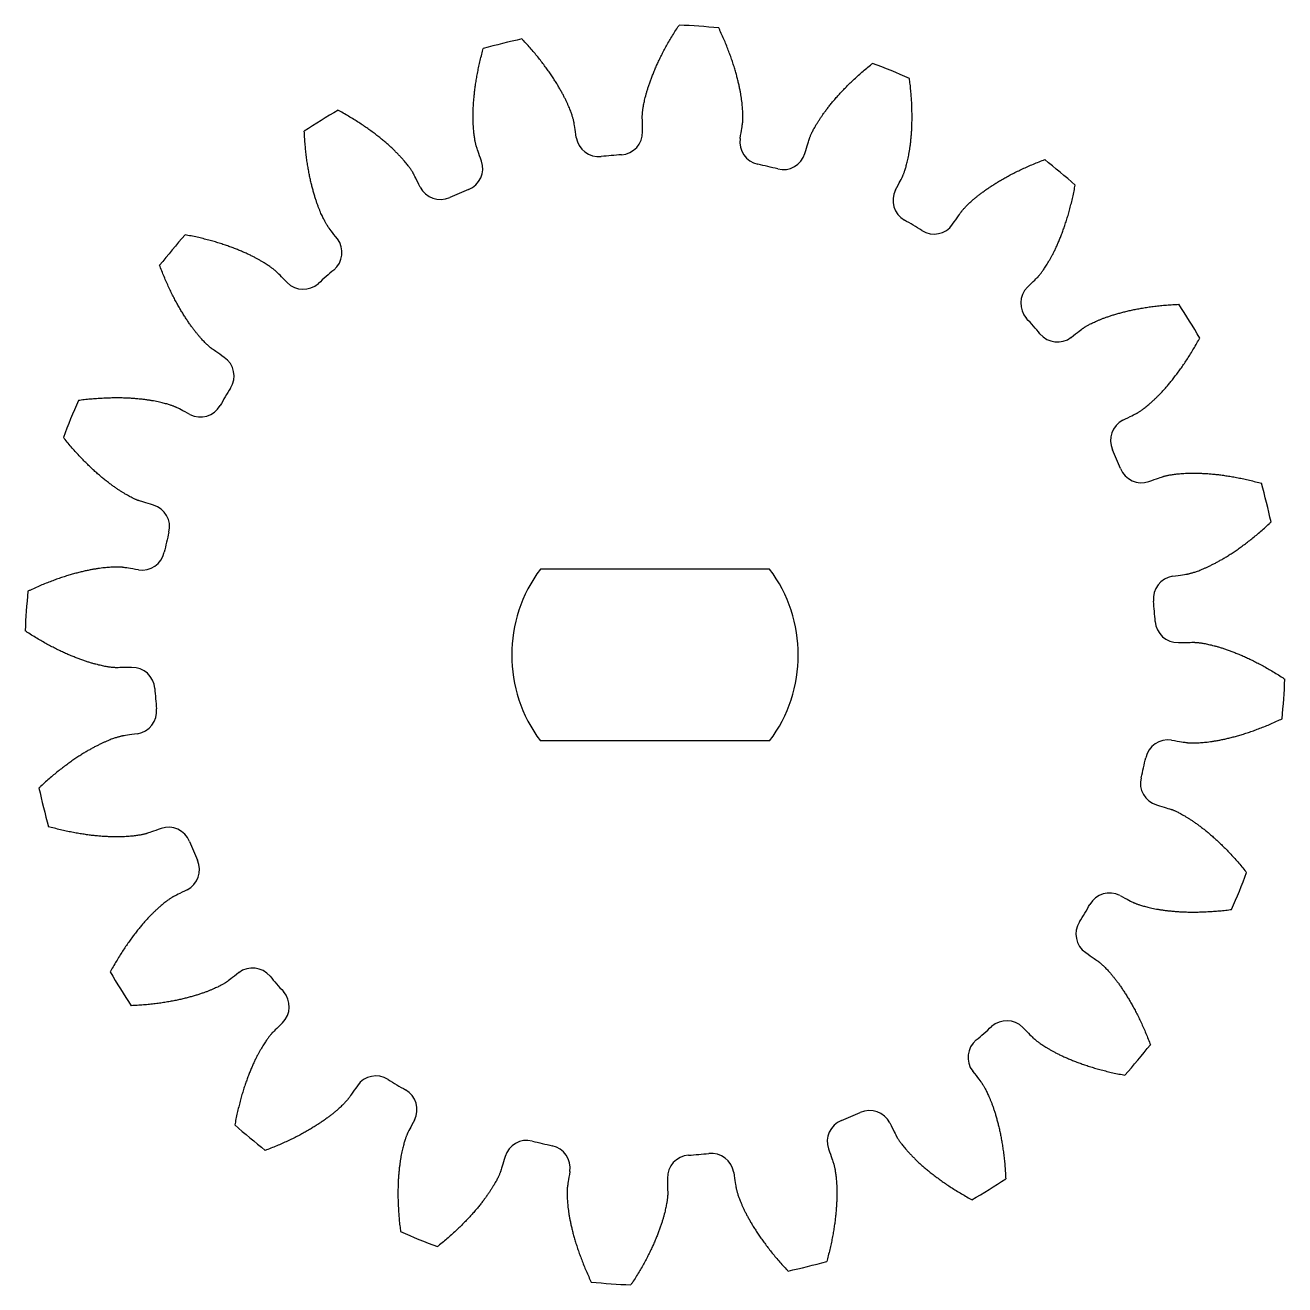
# Model space of a CAD drawing. Extents: x 137 to 246, y 43 to 176.
# Drawn here: x 137.12 to 159.1, y 153.41 to 175.39 of the extents above; entities that cross this region are included whole.
import ezdxf

# ---------------------------------------------------------------- set-up
doc = ezdxf.new("R2010")
doc.units = 0
doc.header["$LTSCALE"] = 12.7
doc.layers.add('VISIBLE', color=7, linetype='CONTINUOUS')

msp = doc.modelspace()

# ---------------------------------------------------------------- linework, layer by layer
at = {"layer": 'VISIBLE'}
for p, q in [((150.109, 165.9), (146.109, 165.9)), ((150.109, 162.9), (146.109, 162.9))]:
    msp.add_line(p, q, dxfattribs=at)
for centre, radius, start, end in [((148.109, 164.4), 11, 84.1909, 87.8091), ((148.109, 164.4), 11, 102.1909, 105.8091), ((148.109, 164.4), 11, 66.1909, 69.8091), ((148.109, 164.4), 11, 120.1909, 123.8091), ((147.497, 173.525), 0.396, 273.837, 1.3729), ((147.127, 173.493), 0.396, 188.6271, 276.163), ((149.985, 173.352), 0.396, 170.6271, 258.163), ((144.707, 172.89), 0.396, 291.837, 19.3729), ((148.109, 164.4), 8.75, 93.837, 96.163), ((150.347, 173.268), 0.396, 255.837, 343.3729), ((148.109, 164.4), 11, 48.1909, 51.8091), ((148.109, 164.4), 8.75, 75.837, 78.163), ((144.365, 172.745), 0.396, 206.6271, 294.163), ((148.109, 164.4), 8.75, 111.837, 114.163), ((152.659, 172.334), 0.396, 152.6271, 240.163), ((148.109, 164.4), 8.75, 57.837, 60.163), ((152.978, 172.142), 0.396, 237.837, 325.3729), ((148.109, 164.4), 11, 138.1909, 141.8091), ((142.25, 171.423), 0.396, 309.837, 37.3729), ((148.109, 164.4), 8.75, 129.837, 132.163), ((141.97, 171.179), 0.396, 224.6271, 312.163), ((154.888, 170.539), 0.396, 134.6271, 222.163), ((148.109, 164.4), 11, 30.1909, 33.8091), ((148.109, 164.4), 8.75, 39.837, 42.163), ((155.132, 170.259), 0.396, 219.837, 307.3729), ((140.366, 169.269), 0.396, 327.837, 55.3729), ((148.109, 164.4), 8.75, 147.837, 150.163), ((148.109, 164.4), 11, 156.1909, 159.8091), ((140.175, 168.95), 0.396, 242.6271, 330.163), ((156.454, 168.144), 0.396, 116.6271, 204.163), ((148.109, 164.4), 8.75, 21.837, 24.163), ((156.599, 167.802), 0.396, 201.837, 289.3729), ((148.109, 164.4), 11, 12.1909, 15.8091), ((139.241, 166.638), 0.396, 345.837, 73.3729), ((148.109, 164.4), 8.75, 165.837, 168.163), ((139.157, 166.276), 0.396, 260.6271, 348.163), ((148.109, 164.4), 2.5, 143.1301, 216.8699), ((148.109, 164.4), 2.5, 323.1301, 36.8699), ((157.202, 165.382), 0.396, 98.6271, 186.163), ((148.109, 164.4), 11, 174.1909, 177.8091), ((148.109, 164.4), 8.75, 3.837, 6.163), ((157.234, 165.012), 0.396, 183.837, 271.3729), ((138.983, 163.788), 0.396, 3.837, 91.3729), ((148.109, 164.4), 8.75, 183.837, 186.163), ((148.109, 164.4), 11, 354.1909, 357.8091), ((139.016, 163.418), 0.396, 278.6271, 6.163), ((157.06, 162.524), 0.396, 80.6271, 168.163), ((148.109, 164.4), 8.75, 345.837, 348.163), ((156.977, 162.162), 0.396, 165.837, 253.3729), ((148.109, 164.4), 11, 192.1909, 195.8091), ((139.619, 160.998), 0.396, 21.837, 109.3729), ((148.109, 164.4), 8.75, 201.837, 204.163), ((139.764, 160.656), 0.396, 296.6271, 24.163), ((148.109, 164.4), 11, 336.1909, 339.8091), ((148.109, 164.4), 8.75, 327.837, 330.163), ((156.042, 159.85), 0.396, 62.6271, 150.163), ((155.851, 159.531), 0.396, 147.837, 235.3729), ((148.109, 164.4), 11, 210.1909, 213.8091), ((141.086, 158.541), 0.396, 39.837, 127.3729), ((148.109, 164.4), 8.75, 219.837, 222.163), ((141.329, 158.261), 0.396, 314.6271, 42.163), ((148.109, 164.4), 8.75, 309.837, 312.163), ((154.248, 157.621), 0.396, 44.6271, 132.163), ((153.968, 157.377), 0.396, 129.837, 217.3729), ((148.109, 164.4), 11, 318.1909, 321.8091), ((143.24, 156.658), 0.396, 57.837, 145.3729), ((148.109, 164.4), 8.75, 237.837, 240.163), ((143.558, 156.466), 0.396, 332.6271, 60.163), ((148.109, 164.4), 8.75, 291.837, 294.163), ((151.853, 156.055), 0.396, 26.6271, 114.163), ((148.109, 164.4), 11, 228.1909, 231.8091), ((151.511, 155.91), 0.396, 111.837, 199.3729), ((145.871, 155.532), 0.396, 75.837, 163.3729), ((148.109, 164.4), 8.75, 255.837, 258.163), ((146.233, 155.448), 0.396, 350.6271, 78.163), ((148.721, 155.275), 0.396, 93.837, 181.3729), ((148.109, 164.4), 8.75, 273.837, 276.163), ((149.091, 155.307), 0.396, 8.6271, 96.163), ((148.109, 164.4), 11, 300.1909, 303.8091), ((148.109, 164.4), 11, 246.1909, 249.8091), ((148.109, 164.4), 11, 282.1909, 285.8091), ((148.109, 164.4), 11, 264.1909, 267.8091)]:
    msp.add_arc(centre, radius, start, end, dxfattribs=at)
for points in [[(147.893, 173.535), (147.889, 173.675), (147.887, 173.795), (147.887, 173.801), (147.887, 173.812), (147.888, 173.825), (147.889, 173.842), (147.891, 173.862), (147.893, 173.886), (147.897, 173.914), (147.901, 173.946), (147.907, 173.981), (147.915, 174.02), (147.923, 174.062), (147.934, 174.108), (147.946, 174.157), (147.961, 174.21), (147.977, 174.266), (147.996, 174.325), (148.017, 174.387), (148.041, 174.453), (148.067, 174.521), (148.096, 174.592), (148.128, 174.667), (148.163, 174.744), (148.201, 174.823), (148.242, 174.906), (148.287, 174.99), (148.335, 175.078), (148.387, 175.167), (148.443, 175.258), (148.491, 175.334), (148.52, 175.378), (148.529, 175.392)], [(149.594, 173.416), (149.617, 173.554), (149.636, 173.672), (149.637, 173.679), (149.638, 173.689), (149.64, 173.702), (149.641, 173.719), (149.642, 173.74), (149.643, 173.764), (149.643, 173.792), (149.643, 173.824), (149.642, 173.86), (149.64, 173.899), (149.637, 173.942), (149.633, 173.989), (149.628, 174.04), (149.621, 174.094), (149.612, 174.151), (149.602, 174.213), (149.59, 174.277), (149.575, 174.345), (149.559, 174.417), (149.54, 174.491), (149.519, 174.569), (149.495, 174.651), (149.468, 174.735), (149.439, 174.822), (149.406, 174.912), (149.37, 175.005), (149.331, 175.101), (149.289, 175.199), (149.252, 175.28), (149.229, 175.329), (149.222, 175.344)], [(146.735, 173.434), (146.714, 173.572), (146.696, 173.691), (146.695, 173.697), (146.693, 173.707), (146.69, 173.72), (146.686, 173.736), (146.681, 173.756), (146.674, 173.78), (146.666, 173.807), (146.656, 173.837), (146.644, 173.871), (146.63, 173.908), (146.614, 173.948), (146.595, 173.991), (146.574, 174.037), (146.551, 174.087), (146.525, 174.139), (146.497, 174.194), (146.465, 174.251), (146.43, 174.312), (146.393, 174.375), (146.352, 174.44), (146.307, 174.507), (146.26, 174.577), (146.208, 174.649), (146.153, 174.723), (146.094, 174.799), (146.032, 174.876), (145.965, 174.955), (145.894, 175.035), (145.834, 175.101), (145.797, 175.14), (145.786, 175.152)], [(145.08, 173.021), (145.034, 173.153), (144.994, 173.266), (144.993, 173.272), (144.989, 173.283), (144.986, 173.295), (144.982, 173.311), (144.977, 173.332), (144.972, 173.355), (144.967, 173.383), (144.962, 173.415), (144.956, 173.45), (144.951, 173.489), (144.947, 173.532), (144.943, 173.579), (144.939, 173.63), (144.937, 173.684), (144.935, 173.742), (144.934, 173.804), (144.935, 173.87), (144.937, 173.94), (144.941, 174.013), (144.947, 174.09), (144.954, 174.17), (144.964, 174.254), (144.975, 174.342), (144.989, 174.433), (145.006, 174.527), (145.025, 174.625), (145.047, 174.726), (145.071, 174.83), (145.093, 174.917), (145.108, 174.968), (145.112, 174.984)], [(150.726, 173.155), (150.766, 173.289), (150.801, 173.404), (150.803, 173.41), (150.806, 173.42), (150.811, 173.432), (150.817, 173.447), (150.825, 173.466), (150.835, 173.489), (150.847, 173.514), (150.861, 173.543), (150.878, 173.575), (150.897, 173.609), (150.918, 173.647), (150.943, 173.687), (150.97, 173.73), (150.999, 173.776), (151.032, 173.824), (151.068, 173.874), (151.108, 173.927), (151.15, 173.982), (151.196, 174.039), (151.246, 174.098), (151.299, 174.158), (151.357, 174.221), (151.417, 174.285), (151.482, 174.35), (151.551, 174.417), (151.624, 174.485), (151.701, 174.554), (151.782, 174.624), (151.851, 174.681), (151.893, 174.714), (151.905, 174.724)], [(152.308, 172.516), (152.372, 172.64), (152.427, 172.746), (152.43, 172.752), (152.434, 172.762), (152.439, 172.774), (152.446, 172.79), (152.453, 172.809), (152.461, 172.832), (152.47, 172.859), (152.48, 172.889), (152.49, 172.923), (152.501, 172.961), (152.511, 173.003), (152.522, 173.049), (152.532, 173.099), (152.542, 173.152), (152.552, 173.21), (152.561, 173.271), (152.57, 173.336), (152.577, 173.405), (152.583, 173.478), (152.589, 173.555), (152.592, 173.636), (152.595, 173.721), (152.595, 173.809), (152.594, 173.901), (152.591, 173.997), (152.586, 174.096), (152.578, 174.199), (152.568, 174.306), (152.559, 174.395), (152.552, 174.448), (152.549, 174.464)], [(144.011, 172.567), (143.948, 172.692), (143.895, 172.799), (143.891, 172.805), (143.886, 172.814), (143.88, 172.825), (143.871, 172.84), (143.859, 172.857), (143.846, 172.877), (143.829, 172.9), (143.81, 172.926), (143.789, 172.954), (143.764, 172.985), (143.736, 173.018), (143.706, 173.054), (143.671, 173.091), (143.634, 173.131), (143.593, 173.173), (143.549, 173.216), (143.501, 173.261), (143.45, 173.308), (143.394, 173.356), (143.335, 173.406), (143.272, 173.456), (143.205, 173.508), (143.134, 173.56), (143.059, 173.613), (142.98, 173.667), (142.896, 173.721), (142.808, 173.776), (142.716, 173.83), (142.638, 173.875), (142.591, 173.9), (142.577, 173.908)], [(142.565, 171.663), (142.48, 171.775), (142.407, 171.87), (142.403, 171.875), (142.397, 171.884), (142.39, 171.895), (142.381, 171.909), (142.371, 171.927), (142.358, 171.948), (142.345, 171.973), (142.33, 172.001), (142.314, 172.033), (142.297, 172.069), (142.279, 172.108), (142.261, 172.151), (142.242, 172.198), (142.223, 172.249), (142.203, 172.304), (142.184, 172.363), (142.164, 172.426), (142.145, 172.493), (142.126, 172.563), (142.107, 172.638), (142.09, 172.717), (142.073, 172.8), (142.057, 172.887), (142.042, 172.978), (142.028, 173.073), (142.016, 173.171), (142.006, 173.274), (141.997, 173.381), (141.991, 173.47), (141.989, 173.524), (141.988, 173.54)], [(153.303, 171.917), (153.383, 172.033), (153.451, 172.131), (153.455, 172.136), (153.462, 172.145), (153.47, 172.155), (153.48, 172.168), (153.494, 172.183), (153.51, 172.201), (153.53, 172.222), (153.552, 172.245), (153.577, 172.27), (153.606, 172.297), (153.638, 172.326), (153.674, 172.357), (153.713, 172.389), (153.755, 172.423), (153.801, 172.459), (153.851, 172.496), (153.905, 172.534), (153.962, 172.573), (154.024, 172.613), (154.089, 172.653), (154.159, 172.695), (154.232, 172.737), (154.31, 172.779), (154.392, 172.821), (154.478, 172.863), (154.568, 172.905), (154.663, 172.947), (154.762, 172.988), (154.845, 173.021), (154.895, 173.04), (154.91, 173.046)], [(154.61, 170.821), (154.71, 170.919), (154.795, 171.004), (154.799, 171.008), (154.806, 171.016), (154.815, 171.026), (154.826, 171.039), (154.839, 171.055), (154.854, 171.074), (154.871, 171.097), (154.889, 171.123), (154.91, 171.152), (154.931, 171.185), (154.954, 171.222), (154.978, 171.262), (155.004, 171.306), (155.03, 171.354), (155.057, 171.405), (155.085, 171.461), (155.113, 171.52), (155.141, 171.584), (155.17, 171.651), (155.198, 171.723), (155.227, 171.798), (155.255, 171.878), (155.283, 171.962), (155.311, 172.05), (155.337, 172.142), (155.363, 172.238), (155.388, 172.339), (155.411, 172.443), (155.429, 172.53), (155.439, 172.583), (155.442, 172.599)], [(141.688, 170.901), (141.59, 171.001), (141.505, 171.086), (141.5, 171.09), (141.493, 171.098), (141.483, 171.106), (141.47, 171.117), (141.454, 171.13), (141.435, 171.145), (141.412, 171.162), (141.386, 171.18), (141.357, 171.201), (141.324, 171.222), (141.287, 171.245), (141.247, 171.27), (141.203, 171.295), (141.155, 171.321), (141.103, 171.348), (141.048, 171.376), (140.988, 171.404), (140.925, 171.432), (140.858, 171.461), (140.786, 171.49), (140.71, 171.518), (140.631, 171.547), (140.547, 171.574), (140.459, 171.602), (140.367, 171.628), (140.271, 171.654), (140.17, 171.679), (140.066, 171.702), (139.978, 171.72), (139.926, 171.73), (139.91, 171.733)], [(140.591, 169.595), (140.476, 169.674), (140.378, 169.742), (140.373, 169.746), (140.364, 169.753), (140.354, 169.761), (140.341, 169.772), (140.326, 169.785), (140.307, 169.802), (140.287, 169.821), (140.264, 169.843), (140.239, 169.869), (140.212, 169.897), (140.183, 169.929), (140.152, 169.965), (140.12, 170.004), (140.085, 170.046), (140.05, 170.092), (140.013, 170.142), (139.975, 170.196), (139.936, 170.254), (139.896, 170.315), (139.855, 170.381), (139.814, 170.45), (139.772, 170.524), (139.73, 170.601), (139.688, 170.683), (139.646, 170.769), (139.604, 170.859), (139.562, 170.954), (139.521, 171.053), (139.488, 171.136), (139.469, 171.186), (139.463, 171.201)], [(155.372, 169.944), (155.483, 170.029), (155.579, 170.102), (155.584, 170.105), (155.593, 170.112), (155.603, 170.119), (155.618, 170.128), (155.636, 170.138), (155.657, 170.15), (155.681, 170.164), (155.71, 170.179), (155.742, 170.195), (155.777, 170.212), (155.817, 170.229), (155.86, 170.248), (155.907, 170.267), (155.958, 170.286), (156.013, 170.305), (156.072, 170.325), (156.135, 170.345), (156.202, 170.364), (156.272, 170.383), (156.347, 170.401), (156.426, 170.419), (156.509, 170.436), (156.596, 170.452), (156.687, 170.467), (156.781, 170.481), (156.88, 170.493), (156.983, 170.503), (157.09, 170.512), (157.179, 170.518), (157.233, 170.52), (157.249, 170.521)], [(156.276, 168.498), (156.401, 168.56), (156.508, 168.614), (156.514, 168.618), (156.523, 168.623), (156.534, 168.629), (156.549, 168.638), (156.566, 168.649), (156.586, 168.663), (156.609, 168.679), (156.635, 168.698), (156.663, 168.72), (156.694, 168.745), (156.727, 168.773), (156.763, 168.803), (156.8, 168.837), (156.84, 168.875), (156.882, 168.915), (156.925, 168.96), (156.97, 169.008), (157.017, 169.059), (157.065, 169.114), (157.114, 169.174), (157.165, 169.237), (157.216, 169.304), (157.269, 169.375), (157.322, 169.45), (157.376, 169.529), (157.43, 169.613), (157.485, 169.701), (157.539, 169.793), (157.583, 169.87), (157.609, 169.917), (157.617, 169.932)], [(139.993, 168.599), (139.869, 168.663), (139.762, 168.718), (139.756, 168.721), (139.747, 168.725), (139.735, 168.73), (139.719, 168.737), (139.7, 168.744), (139.677, 168.752), (139.65, 168.761), (139.62, 168.771), (139.586, 168.781), (139.548, 168.792), (139.506, 168.802), (139.46, 168.813), (139.41, 168.823), (139.357, 168.834), (139.299, 168.843), (139.238, 168.852), (139.173, 168.861), (139.103, 168.868), (139.03, 168.875), (138.954, 168.88), (138.873, 168.884), (138.788, 168.886), (138.7, 168.887), (138.608, 168.885), (138.512, 168.882), (138.413, 168.877), (138.31, 168.87), (138.203, 168.86), (138.114, 168.85), (138.061, 168.843), (138.045, 168.841)], [(139.354, 167.017), (139.22, 167.057), (139.105, 167.092), (139.099, 167.094), (139.089, 167.097), (139.077, 167.102), (139.061, 167.108), (139.042, 167.116), (139.02, 167.126), (138.995, 167.138), (138.966, 167.153), (138.934, 167.169), (138.9, 167.188), (138.862, 167.21), (138.822, 167.234), (138.779, 167.261), (138.733, 167.291), (138.685, 167.323), (138.635, 167.36), (138.582, 167.399), (138.527, 167.442), (138.47, 167.488), (138.411, 167.537), (138.35, 167.591), (138.288, 167.648), (138.224, 167.709), (138.159, 167.773), (138.092, 167.842), (138.024, 167.915), (137.955, 167.992), (137.885, 168.073), (137.828, 168.142), (137.795, 168.184), (137.785, 168.197)], [(156.73, 167.428), (156.862, 167.475), (156.975, 167.514), (156.981, 167.516), (156.992, 167.519), (157.004, 167.523), (157.02, 167.527), (157.04, 167.532), (157.064, 167.537), (157.092, 167.542), (157.124, 167.547), (157.159, 167.552), (157.198, 167.557), (157.241, 167.562), (157.288, 167.566), (157.338, 167.57), (157.393, 167.572), (157.451, 167.574), (157.513, 167.574), (157.579, 167.574), (157.648, 167.571), (157.722, 167.568), (157.798, 167.562), (157.879, 167.555), (157.963, 167.545), (158.051, 167.533), (158.142, 167.519), (158.236, 167.503), (158.334, 167.484), (158.435, 167.462), (158.539, 167.438), (158.625, 167.415), (158.677, 167.401), (158.693, 167.397)], [(157.143, 165.773), (157.281, 165.794), (157.399, 165.812), (157.406, 165.814), (157.416, 165.816), (157.429, 165.819), (157.445, 165.823), (157.465, 165.828), (157.489, 165.835), (157.516, 165.843), (157.546, 165.853), (157.58, 165.865), (157.616, 165.879), (157.657, 165.895), (157.7, 165.914), (157.746, 165.934), (157.795, 165.958), (157.848, 165.984), (157.903, 166.012), (157.96, 166.044), (158.021, 166.078), (158.083, 166.116), (158.149, 166.157), (158.216, 166.201), (158.286, 166.249), (158.358, 166.301), (158.432, 166.356), (158.507, 166.415), (158.585, 166.477), (158.664, 166.544), (158.744, 166.615), (158.81, 166.675), (158.849, 166.712), (158.861, 166.723)], [(139.093, 165.885), (138.955, 165.908), (138.837, 165.928), (138.83, 165.928), (138.819, 165.93), (138.807, 165.931), (138.79, 165.932), (138.769, 165.933), (138.745, 165.934), (138.717, 165.934), (138.685, 165.934), (138.649, 165.933), (138.609, 165.931), (138.566, 165.928), (138.52, 165.924), (138.469, 165.919), (138.415, 165.912), (138.357, 165.903), (138.296, 165.893), (138.232, 165.881), (138.164, 165.867), (138.092, 165.85), (138.017, 165.831), (137.939, 165.81), (137.858, 165.786), (137.774, 165.759), (137.687, 165.73), (137.597, 165.697), (137.504, 165.662), (137.408, 165.623), (137.31, 165.58), (137.228, 165.543), (137.18, 165.52), (137.165, 165.513)], [(138.974, 164.184), (138.834, 164.181), (138.714, 164.178), (138.708, 164.178), (138.697, 164.178), (138.684, 164.179), (138.667, 164.18), (138.647, 164.182), (138.622, 164.184), (138.594, 164.188), (138.563, 164.193), (138.528, 164.198), (138.489, 164.206), (138.447, 164.215), (138.401, 164.225), (138.352, 164.238), (138.299, 164.252), (138.243, 164.268), (138.184, 164.287), (138.122, 164.308), (138.056, 164.332), (137.988, 164.358), (137.916, 164.387), (137.842, 164.419), (137.765, 164.454), (137.685, 164.492), (137.603, 164.534), (137.518, 164.578), (137.431, 164.627), (137.342, 164.679), (137.25, 164.734), (137.175, 164.782), (137.13, 164.812), (137.117, 164.821)], [(157.244, 164.616), (157.384, 164.619), (157.503, 164.622), (157.51, 164.622), (157.521, 164.622), (157.533, 164.621), (157.55, 164.62), (157.571, 164.618), (157.595, 164.616), (157.623, 164.612), (157.655, 164.607), (157.69, 164.602), (157.729, 164.594), (157.771, 164.585), (157.817, 164.575), (157.866, 164.562), (157.919, 164.548), (157.975, 164.532), (158.034, 164.513), (158.096, 164.492), (158.162, 164.468), (158.23, 164.442), (158.301, 164.413), (158.376, 164.381), (158.453, 164.346), (158.532, 164.308), (158.614, 164.266), (158.699, 164.222), (158.786, 164.173), (158.876, 164.121), (158.967, 164.066), (159.043, 164.018), (159.087, 163.988), (159.101, 163.979)], [(157.125, 162.915), (157.263, 162.892), (157.381, 162.872), (157.388, 162.872), (157.398, 162.87), (157.411, 162.869), (157.428, 162.868), (157.449, 162.867), (157.473, 162.866), (157.501, 162.866), (157.533, 162.866), (157.569, 162.867), (157.608, 162.869), (157.651, 162.872), (157.698, 162.876), (157.749, 162.881), (157.803, 162.888), (157.86, 162.897), (157.921, 162.907), (157.986, 162.919), (158.054, 162.933), (158.126, 162.95), (158.2, 162.969), (158.278, 162.99), (158.359, 163.014), (158.444, 163.041), (158.531, 163.07), (158.621, 163.103), (158.714, 163.138), (158.81, 163.177), (158.908, 163.22), (158.989, 163.257), (159.038, 163.28), (159.052, 163.287)], [(139.075, 163.027), (138.937, 163.006), (138.818, 162.988), (138.812, 162.986), (138.801, 162.984), (138.789, 162.981), (138.772, 162.977), (138.753, 162.972), (138.729, 162.965), (138.702, 162.957), (138.672, 162.947), (138.638, 162.935), (138.601, 162.921), (138.561, 162.905), (138.518, 162.886), (138.472, 162.866), (138.422, 162.842), (138.37, 162.816), (138.315, 162.788), (138.257, 162.756), (138.197, 162.722), (138.134, 162.684), (138.069, 162.643), (138.001, 162.599), (137.932, 162.551), (137.86, 162.499), (137.786, 162.444), (137.71, 162.385), (137.633, 162.323), (137.554, 162.256), (137.473, 162.185), (137.408, 162.125), (137.369, 162.088), (137.357, 162.077)], [(156.864, 161.783), (156.998, 161.743), (157.112, 161.708), (157.118, 161.706), (157.129, 161.703), (157.14, 161.698), (157.156, 161.692), (157.175, 161.684), (157.198, 161.674), (157.223, 161.662), (157.252, 161.647), (157.283, 161.631), (157.318, 161.612), (157.356, 161.59), (157.396, 161.566), (157.439, 161.539), (157.484, 161.509), (157.532, 161.477), (157.583, 161.44), (157.636, 161.401), (157.691, 161.358), (157.748, 161.312), (157.806, 161.263), (157.867, 161.209), (157.93, 161.152), (157.994, 161.091), (158.059, 161.027), (158.126, 160.958), (158.194, 160.885), (158.263, 160.808), (158.333, 160.727), (158.389, 160.658), (158.423, 160.616), (158.433, 160.603)], [(139.488, 161.372), (139.356, 161.325), (139.243, 161.286), (139.236, 161.284), (139.226, 161.281), (139.214, 161.277), (139.197, 161.273), (139.177, 161.268), (139.153, 161.263), (139.126, 161.258), (139.094, 161.253), (139.059, 161.248), (139.02, 161.243), (138.977, 161.238), (138.93, 161.234), (138.879, 161.23), (138.825, 161.228), (138.767, 161.226), (138.705, 161.226), (138.639, 161.226), (138.569, 161.229), (138.496, 161.232), (138.419, 161.238), (138.339, 161.245), (138.255, 161.255), (138.167, 161.267), (138.076, 161.281), (137.982, 161.297), (137.884, 161.316), (137.783, 161.338), (137.679, 161.362), (137.592, 161.385), (137.541, 161.399), (137.525, 161.403)], [(139.942, 160.302), (139.817, 160.24), (139.71, 160.186), (139.704, 160.182), (139.695, 160.177), (139.684, 160.171), (139.669, 160.162), (139.652, 160.151), (139.632, 160.137), (139.609, 160.121), (139.583, 160.102), (139.554, 160.08), (139.524, 160.055), (139.49, 160.027), (139.455, 159.997), (139.417, 159.963), (139.378, 159.925), (139.336, 159.885), (139.293, 159.84), (139.248, 159.792), (139.201, 159.741), (139.153, 159.686), (139.103, 159.626), (139.053, 159.563), (139.001, 159.496), (138.949, 159.425), (138.896, 159.35), (138.842, 159.271), (138.788, 159.187), (138.733, 159.099), (138.678, 159.007), (138.634, 158.93), (138.609, 158.883), (138.601, 158.868)], [(156.225, 160.201), (156.349, 160.137), (156.455, 160.082), (156.461, 160.079), (156.471, 160.075), (156.483, 160.07), (156.498, 160.063), (156.518, 160.056), (156.541, 160.048), (156.567, 160.039), (156.598, 160.029), (156.632, 160.019), (156.67, 160.008), (156.712, 159.998), (156.758, 159.987), (156.807, 159.977), (156.861, 159.966), (156.918, 159.957), (156.98, 159.948), (157.045, 159.939), (157.114, 159.932), (157.187, 159.925), (157.264, 159.92), (157.345, 159.916), (157.429, 159.914), (157.518, 159.913), (157.61, 159.915), (157.706, 159.918), (157.805, 159.923), (157.908, 159.93), (158.015, 159.94), (158.103, 159.95), (158.157, 159.957), (158.173, 159.959)], [(155.626, 159.205), (155.741, 159.126), (155.84, 159.058), (155.845, 159.054), (155.854, 159.047), (155.863, 159.039), (155.877, 159.028), (155.892, 159.015), (155.91, 158.998), (155.931, 158.979), (155.954, 158.957), (155.979, 158.931), (156.006, 158.903), (156.035, 158.871), (156.066, 158.835), (156.098, 158.796), (156.132, 158.754), (156.168, 158.708), (156.205, 158.658), (156.243, 158.604), (156.282, 158.546), (156.322, 158.485), (156.362, 158.419), (156.404, 158.35), (156.445, 158.276), (156.487, 158.199), (156.53, 158.117), (156.572, 158.031), (156.614, 157.941), (156.656, 157.846), (156.697, 157.747), (156.73, 157.664), (156.749, 157.614), (156.754, 157.599)], [(140.846, 158.856), (140.734, 158.771), (140.639, 158.698), (140.634, 158.695), (140.625, 158.688), (140.614, 158.681), (140.6, 158.672), (140.582, 158.662), (140.561, 158.65), (140.536, 158.636), (140.508, 158.621), (140.476, 158.605), (140.44, 158.588), (140.401, 158.571), (140.358, 158.552), (140.31, 158.533), (140.26, 158.514), (140.205, 158.495), (140.146, 158.475), (140.083, 158.455), (140.016, 158.436), (139.945, 158.417), (139.871, 158.399), (139.792, 158.381), (139.709, 158.364), (139.622, 158.348), (139.531, 158.333), (139.436, 158.319), (139.337, 158.307), (139.235, 158.297), (139.128, 158.288), (139.039, 158.282), (138.985, 158.28), (138.969, 158.279)], [(141.608, 157.979), (141.508, 157.881), (141.423, 157.796), (141.419, 157.792), (141.411, 157.784), (141.403, 157.774), (141.392, 157.761), (141.379, 157.745), (141.364, 157.726), (141.347, 157.703), (141.328, 157.677), (141.308, 157.648), (141.286, 157.615), (141.263, 157.578), (141.239, 157.538), (141.214, 157.494), (141.188, 157.446), (141.161, 157.395), (141.133, 157.339), (141.105, 157.28), (141.077, 157.216), (141.048, 157.149), (141.019, 157.077), (140.991, 157.002), (140.962, 156.922), (140.934, 156.838), (140.907, 156.75), (140.88, 156.658), (140.855, 156.562), (140.83, 156.461), (140.806, 156.357), (140.788, 156.27), (140.779, 156.217), (140.776, 156.201)], [(154.53, 157.899), (154.628, 157.799), (154.712, 157.714), (154.717, 157.71), (154.725, 157.702), (154.735, 157.694), (154.748, 157.683), (154.764, 157.67), (154.783, 157.655), (154.806, 157.638), (154.832, 157.62), (154.861, 157.599), (154.894, 157.578), (154.931, 157.555), (154.971, 157.53), (155.015, 157.505), (155.063, 157.479), (155.114, 157.452), (155.17, 157.424), (155.229, 157.396), (155.293, 157.368), (155.36, 157.339), (155.432, 157.31), (155.507, 157.282), (155.587, 157.253), (155.671, 157.226), (155.759, 157.198), (155.851, 157.172), (155.947, 157.146), (156.047, 157.121), (156.152, 157.098), (156.239, 157.08), (156.292, 157.07), (156.308, 157.067)], [(153.653, 157.137), (153.738, 157.025), (153.811, 156.93), (153.814, 156.925), (153.82, 156.916), (153.827, 156.905), (153.837, 156.891), (153.847, 156.873), (153.859, 156.852), (153.873, 156.827), (153.888, 156.799), (153.904, 156.767), (153.92, 156.731), (153.938, 156.692), (153.957, 156.649), (153.975, 156.602), (153.995, 156.551), (154.014, 156.496), (154.034, 156.437), (154.054, 156.374), (154.073, 156.307), (154.092, 156.237), (154.11, 156.162), (154.128, 156.083), (154.145, 156), (154.161, 155.913), (154.176, 155.822), (154.189, 155.727), (154.202, 155.629), (154.212, 155.526), (154.221, 155.419), (154.226, 155.33), (154.229, 155.276), (154.23, 155.26)], [(142.914, 156.883), (142.835, 156.767), (142.767, 156.669), (142.763, 156.664), (142.756, 156.655), (142.748, 156.645), (142.737, 156.632), (142.724, 156.617), (142.707, 156.599), (142.688, 156.578), (142.666, 156.555), (142.64, 156.53), (142.611, 156.503), (142.579, 156.474), (142.544, 156.443), (142.505, 156.411), (142.463, 156.377), (142.416, 156.341), (142.366, 156.304), (142.313, 156.266), (142.255, 156.227), (142.194, 156.187), (142.128, 156.147), (142.059, 156.105), (141.985, 156.063), (141.908, 156.021), (141.826, 155.979), (141.74, 155.937), (141.649, 155.895), (141.555, 155.853), (141.456, 155.812), (141.373, 155.779), (141.323, 155.76), (141.308, 155.754)], [(143.91, 156.284), (143.846, 156.16), (143.791, 156.054), (143.788, 156.048), (143.784, 156.038), (143.779, 156.026), (143.772, 156.01), (143.765, 155.991), (143.756, 155.968), (143.747, 155.941), (143.738, 155.911), (143.728, 155.877), (143.717, 155.839), (143.707, 155.797), (143.696, 155.751), (143.685, 155.701), (143.675, 155.648), (143.666, 155.59), (143.657, 155.529), (143.648, 155.464), (143.641, 155.395), (143.634, 155.322), (143.629, 155.245), (143.625, 155.164), (143.623, 155.079), (143.622, 154.991), (143.623, 154.899), (143.627, 154.803), (143.632, 154.704), (143.639, 154.601), (143.649, 154.494), (143.659, 154.405), (143.666, 154.352), (143.668, 154.336)], [(152.207, 156.233), (152.269, 156.108), (152.323, 156.001), (152.326, 155.995), (152.332, 155.986), (152.338, 155.975), (152.347, 155.96), (152.358, 155.943), (152.372, 155.923), (152.388, 155.9), (152.407, 155.874), (152.429, 155.846), (152.454, 155.815), (152.481, 155.782), (152.512, 155.746), (152.546, 155.709), (152.584, 155.669), (152.624, 155.627), (152.669, 155.584), (152.716, 155.539), (152.768, 155.492), (152.823, 155.444), (152.882, 155.394), (152.946, 155.344), (153.013, 155.292), (153.084, 155.24), (153.159, 155.187), (153.238, 155.133), (153.322, 155.079), (153.41, 155.024), (153.502, 154.97), (153.579, 154.925), (153.626, 154.9), (153.641, 154.892)], [(151.137, 155.779), (151.184, 155.647), (151.223, 155.534), (151.225, 155.528), (151.228, 155.517), (151.232, 155.505), (151.236, 155.489), (151.24, 155.468), (151.245, 155.445), (151.251, 155.417), (151.256, 155.385), (151.261, 155.35), (151.266, 155.311), (151.271, 155.268), (151.275, 155.221), (151.279, 155.17), (151.281, 155.116), (151.283, 155.058), (151.283, 154.996), (151.282, 154.93), (151.28, 154.86), (151.276, 154.787), (151.271, 154.71), (151.263, 154.63), (151.254, 154.546), (151.242, 154.458), (151.228, 154.367), (151.212, 154.273), (151.193, 154.175), (151.171, 154.074), (151.146, 153.97), (151.124, 153.883), (151.11, 153.832), (151.106, 153.816)], [(145.492, 155.645), (145.452, 155.511), (145.417, 155.396), (145.415, 155.39), (145.411, 155.38), (145.407, 155.368), (145.401, 155.353), (145.392, 155.334), (145.382, 155.311), (145.37, 155.286), (145.356, 155.257), (145.34, 155.225), (145.321, 155.191), (145.299, 155.153), (145.275, 155.113), (145.248, 155.07), (145.218, 155.024), (145.185, 154.976), (145.149, 154.926), (145.11, 154.873), (145.067, 154.818), (145.021, 154.761), (144.972, 154.702), (144.918, 154.642), (144.861, 154.579), (144.8, 154.515), (144.735, 154.45), (144.667, 154.383), (144.594, 154.315), (144.517, 154.246), (144.436, 154.176), (144.367, 154.119), (144.325, 154.086), (144.312, 154.076)], [(146.623, 155.384), (146.601, 155.246), (146.581, 155.128), (146.581, 155.121), (146.579, 155.111), (146.578, 155.098), (146.577, 155.081), (146.576, 155.06), (146.575, 155.036), (146.575, 155.008), (146.575, 154.976), (146.576, 154.94), (146.578, 154.901), (146.581, 154.858), (146.585, 154.811), (146.59, 154.76), (146.597, 154.706), (146.605, 154.649), (146.616, 154.587), (146.628, 154.523), (146.642, 154.455), (146.659, 154.383), (146.677, 154.309), (146.699, 154.231), (146.723, 154.149), (146.749, 154.065), (146.779, 153.978), (146.812, 153.888), (146.847, 153.795), (146.886, 153.699), (146.929, 153.601), (146.965, 153.52), (146.988, 153.471), (146.995, 153.456)], [(148.325, 155.265), (148.328, 155.125), (148.331, 155.005), (148.331, 154.999), (148.331, 154.988), (148.33, 154.975), (148.329, 154.958), (148.327, 154.938), (148.325, 154.914), (148.321, 154.886), (148.316, 154.854), (148.31, 154.819), (148.303, 154.78), (148.294, 154.738), (148.284, 154.692), (148.271, 154.643), (148.257, 154.59), (148.24, 154.534), (148.222, 154.475), (148.201, 154.413), (148.177, 154.347), (148.151, 154.279), (148.122, 154.208), (148.09, 154.133), (148.055, 154.056), (148.017, 153.977), (147.975, 153.894), (147.931, 153.81), (147.882, 153.722), (147.83, 153.633), (147.775, 153.542), (147.727, 153.466), (147.697, 153.422), (147.688, 153.408)], [(149.482, 155.366), (149.503, 155.228), (149.521, 155.109), (149.523, 155.103), (149.525, 155.093), (149.528, 155.08), (149.532, 155.064), (149.537, 155.044), (149.544, 155.02), (149.552, 154.993), (149.562, 154.963), (149.574, 154.929), (149.588, 154.892), (149.604, 154.852), (149.622, 154.809), (149.643, 154.763), (149.666, 154.713), (149.692, 154.661), (149.721, 154.606), (149.753, 154.549), (149.787, 154.488), (149.825, 154.425), (149.866, 154.36), (149.91, 154.293), (149.958, 154.223), (150.01, 154.151), (150.065, 154.077), (150.123, 154.001), (150.186, 153.924), (150.253, 153.845), (150.324, 153.765), (150.384, 153.699), (150.421, 153.66), (150.432, 153.648)]]:
    msp.add_open_spline(points, degree=3, knots=[0.0460056, 0.0460056, 0.0460056, 0.0460056, 0.1030004, 0.1126021, 0.1249978, 0.1396646, 0.1562952, 0.1746809, 0.1946684, 0.2161384, 0.2389949, 0.2631586, 0.2885622, 0.315148, 0.3428657, 0.3716707, 0.4015235, 0.4323885, 0.4642336, 0.4970296, 0.5307495, 0.5653688, 0.6008647, 0.637216, 0.6744031, 0.7124076, 0.7512123, 0.790801, 0.8311585, 0.8722704, 0.9141231, 0.9567037, 0.97505, 0.97505, 0.97505, 0.97505], dxfattribs=at)

doc.saveas('drawing.dxf')
